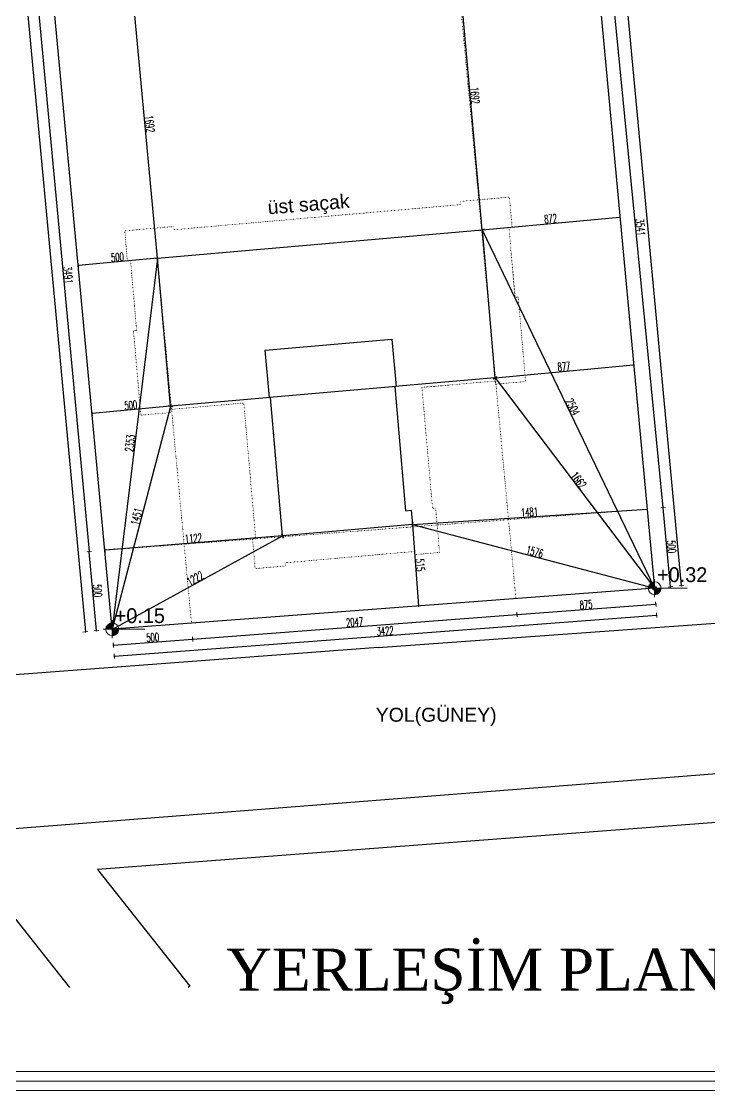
# Model space of a CAD drawing. Header units: millimetres. Extents: x -16104 to 67872, y -88009 to 12107.
# Drawn here: x 4055 to 5138, y -8330 to -6648 of the extents above; entities that cross this region are included whole.
import ezdxf

# ---------------------------------------------------------------- set-up
doc = ezdxf.new("R2010")
doc.units = ezdxf.units.MM
doc.linetypes.add('ACAD_ISO07W100', pattern=[3, 0, -3])
doc.layers.get('0').update_dxf_attribs({"color": 241})
doc.layers.add('arsa', color=7, linetype='Continuous', lineweight=5, true_color=0xb3914f)
for name, color, linetype, lineweight in [('c05', 32, 'Continuous', 13), ('duvar', 123, 'Continuous', 25), ('NOKTA', 232, 'Continuous', 0), ('yazı', 40, 'Continuous', 5), ('ÖLÇÜ', 252, 'Continuous', 20)]:
    doc.layers.add(name, color=color, linetype=linetype, lineweight=lineweight)
doc.styles.add('DIM', font='Txttw.shx', dxfattribs={"width": 0.6})
doc.styles.add('ROMANTUR', font='times.ttf', dxfattribs={"width": 0.7})
doc.dimstyles.new('50', dxfattribs={"dimscale": 0, "dimtxt": 30, "dimasz": 1, "dimexe": 0, "dimexo": 2, "dimgap": 4, "dimtad": 1, "dimdec": 0, "dimzin": 0, "dimdsep": 46, "dimtxsty": 'DIM', "dimblk1": 'DOT', "dimblk2": 'DOT', "dimsah": 1, "dimcen": 1.5, "dimdle": 3, "dimse1": 1, "dimse2": 1, "dimclrd": 256, "dimclre": 9, "dimclrt": 256, "dimadec": 0, "dimazin": 0, "dimtfac": 0.24, "dimtdec": 0, "dimtix": 1, "dimtmove": 2, "dimatfit": 3, "dimldrblk": 'DOT', "dimfxl": 0, "dimtolj": 1, "dimtzin": 15, "dimarcsym": 0})

# ---------------------------------------------------------------- blocks, each defined once
blk = doc.blocks.new('DOT')
for p, q in [((-2, 0), (0, 0)), ((0, 15), (0, -15)), ((2, 0), (0, 0))]:
    blk.add_line(p, q)
blk.add_circle((0, 0), 2)
blk = doc.blocks.new('*D8385')
at = {"layer": 'Defpoints', "color": 0, "linetype": 'ByBlock', "transparency": 16777216}
for p in [(-11443.7, 1431), (-11344.1, 1440.3), (-11397.3, 933.1)]:
    blk.add_point(p, dxfattribs=at)
at = {"layer": 'ÖLÇÜ', "lineweight": -2, "transparency": 16777216}
blk.add_line((-11297.8, 943.4), (-11344, 1439.3), dxfattribs=at)
at = {"layer": 'ÖLÇÜ', "linetype": 'ByBlock', "lineweight": -2, "transparency": 16777216}
for p, rotation in [((-11344.1, 1440.3), 95.3270037111105), ((-11297.7, 942.4), 275.3270037111105)]:
    blk.add_blockref('DOT', p, dxfattribs=dict(at, rotation=rotation))
at = {"layer": 'ÖLÇÜ', "linetype": 'ByBlock', "transparency": 16777216, "insert": (-11291, 1194.1), "char_height": 52, "attachment_point": 5, "rotation": 275.327, "style": 'DIM'}
blk.add_mtext('\\A1;500', dxfattribs=at)
blk = doc.blocks.new('*D8386')
at = {"layer": 'Defpoints', "color": 0, "linetype": 'ByBlock', "transparency": 16777216}
for p in [(-12246.6, 10041.6), (-12077.3, 10057.4), (-11397.3, 933.1)]:
    blk.add_point(p, dxfattribs=at)
at = {"layer": 'ÖLÇÜ', "lineweight": -2, "transparency": 16777216}
blk.add_line((-11228.1, 949.9), (-12077.2, 10056.4), dxfattribs=at)
at = {"layer": 'ÖLÇÜ', "linetype": 'ByBlock', "lineweight": -2, "transparency": 16777216}
for p, rotation in [((-12077.3, 10057.4), 95.32700371111014), ((-11228, 948.9), 275.3270037111101)]:
    blk.add_blockref('DOT', p, dxfattribs=dict(at, rotation=rotation))
at = {"layer": 'ÖLÇÜ', "linetype": 'ByBlock', "transparency": 16777216, "insert": (-11622.8, 5505.9), "char_height": 52, "attachment_point": 5, "rotation": 275.327, "style": 'DIM'}
blk.add_mtext('\\A1;9148', dxfattribs=at)
blk = doc.blocks.new('*D8356')
at = {"layer": 'Defpoints', "color": 0, "linetype": 'ByBlock', "transparency": 16777216}
for p in [(-15813.3, 9605.4), (-14979.2, 659.1), (-14979.2, 659.1)]:
    blk.add_point(p, dxfattribs=at)
at = {"layer": 'ÖLÇÜ', "lineweight": -2, "transparency": 16777216}
blk.add_line((-15813.2, 9604.4), (-14979.3, 660.1), dxfattribs=at)
at = {"layer": 'ÖLÇÜ', "linetype": 'ByBlock', "lineweight": -2, "transparency": 16777216}
for p, rotation in [((-15813.3, 9605.4), 95.32653603159159), ((-14979.2, 659.1), 275.3265360315916)]:
    blk.add_blockref('DOT', p, dxfattribs=dict(at, rotation=rotation))
at = {"layer": 'ÖLÇÜ', "linetype": 'ByBlock', "transparency": 16777216, "insert": (-15366.4, 5135), "char_height": 52, "attachment_point": 5, "rotation": 275.32654, "style": 'DIM'}
blk.add_mtext('\\A1;8985', dxfattribs=at)
blk = doc.blocks.new('*D8392')
at = {"layer": 'Defpoints', "color": 0, "linetype": 'ByBlock', "transparency": 16777216}
for p in [(-15180.4, 4648.6), (-14955.9, 1163.5), (-14856.4, 1172.8)]:
    blk.add_point(p, dxfattribs=at)
at = {"layer": 'ÖLÇÜ', "lineweight": -2, "transparency": 16777216}
blk.add_line((-15279.9, 4638.4), (-14956, 1164.5), dxfattribs=at)
at = {"layer": 'ÖLÇÜ', "linetype": 'ByBlock', "lineweight": -2, "transparency": 16777216}
for p, rotation in [((-15280, 4639.4), 95.32653603159159), ((-14955.9, 1163.5), 275.3265360315916)]:
    blk.add_blockref('DOT', p, dxfattribs=dict(at, rotation=rotation))
at = {"layer": 'ÖLÇÜ', "linetype": 'ByBlock', "transparency": 16777216, "insert": (-15088.1, 2904.2), "char_height": 52, "attachment_point": 5, "rotation": 275.32654, "style": 'DIM'}
blk.add_mtext('\\A1;3491', dxfattribs=at)
blk = doc.blocks.new('*D8393')
at = {"layer": 'Defpoints', "color": 0, "linetype": 'ByBlock', "transparency": 16777216}
for p in [(-14955.9, 1163.5), (-14856.4, 1172.8), (-14810, 674.9)]:
    blk.add_point(p, dxfattribs=at)
at = {"layer": 'ÖLÇÜ', "lineweight": -2, "transparency": 16777216}
blk.add_line((-14909.6, 666.6), (-14955.9, 1162.5), dxfattribs=at)
at = {"layer": 'ÖLÇÜ', "linetype": 'ByBlock', "lineweight": -2, "transparency": 16777216}
for p, rotation in [((-14955.9, 1163.5), 95.32653603159163), ((-14909.5, 665.6), 275.3265360315916)]:
    blk.add_blockref('DOT', p, dxfattribs=dict(at, rotation=rotation))
at = {"layer": 'ÖLÇÜ', "linetype": 'ByBlock', "transparency": 16777216, "insert": (-14902.9, 917.3), "char_height": 52, "attachment_point": 5, "rotation": 275.32654, "style": 'DIM'}
blk.add_mtext('\\A1;500', dxfattribs=at)
blk = doc.blocks.new('*D8394')
at = {"layer": 'Defpoints', "color": 0, "linetype": 'ByBlock', "transparency": 16777216}
for p in [(-14810, 674.9), (-14311.3, 712.6), (-14303.8, 612.9)]:
    blk.add_point(p, dxfattribs=at)
at = {"layer": 'ÖLÇÜ', "lineweight": -2, "transparency": 16777216}
blk.add_line((-14801.4, 575.2), (-14304.8, 612.8), dxfattribs=at)
at = {"layer": 'ÖLÇÜ', "linetype": 'ByBlock', "lineweight": -2, "transparency": 16777216}
for p, rotation in [((-14303.8, 612.9), 4.326673668912287), ((-14802.4, 575.2), 184.3266736689123)]:
    blk.add_blockref('DOT', p, dxfattribs=dict(at, rotation=rotation))
at = {"layer": 'ÖLÇÜ', "linetype": 'ByBlock', "transparency": 16777216, "insert": (-14555.3, 623.9), "char_height": 52, "attachment_point": 5, "rotation": 4.32667, "style": 'DIM'}
blk.add_mtext('\\A1;500', dxfattribs=at)
blk = doc.blocks.new('*D8395')
at = {"layer": 'Defpoints', "color": 0, "linetype": 'ByBlock', "transparency": 16777216}
for p in [(-12269.9, 867.1), (-12262.4, 767.3), (-14311.3, 712.6)]:
    blk.add_point(p, dxfattribs=at)
at = {"layer": 'ÖLÇÜ', "lineweight": -2, "transparency": 16777216}
blk.add_line((-14302.8, 613), (-12263.3, 767.3), dxfattribs=at)
at = {"layer": 'ÖLÇÜ', "linetype": 'ByBlock', "lineweight": -2, "transparency": 16777216}
for p, rotation in [((-12262.4, 767.3), 4.326673668912338), ((-14303.8, 612.9), 184.3266736689123)]:
    blk.add_blockref('DOT', p, dxfattribs=dict(at, rotation=rotation))
at = {"layer": 'ÖLÇÜ', "linetype": 'ByBlock', "transparency": 16777216, "insert": (-13285.3, 720), "char_height": 52, "attachment_point": 5, "rotation": 4.32667, "style": 'DIM'}
blk.add_mtext('\\A1;2047', dxfattribs=at)
blk = doc.blocks.new('*D8357')
at = {"layer": 'Defpoints', "color": 0, "linetype": 'ByBlock', "transparency": 16777216}
for p in [(-11397.3, 933.1), (-11384.4, 763.6), (-14810, 674.9)]:
    blk.add_point(p, dxfattribs=at)
at = {"layer": 'ÖLÇÜ', "lineweight": -2, "transparency": 16777216}
blk.add_line((-14796.1, 505.4), (-11385.4, 763.5), dxfattribs=at)
at = {"layer": 'ÖLÇÜ', "linetype": 'ByBlock', "lineweight": -2, "transparency": 16777216}
for p, rotation in [((-11384.4, 763.6), 4.326673668913037), ((-14797.1, 505.4), 184.326673668913)]:
    blk.add_blockref('DOT', p, dxfattribs=dict(at, rotation=rotation))
at = {"layer": 'ÖLÇÜ', "linetype": 'ByBlock', "transparency": 16777216, "insert": (-13093, 664.4), "char_height": 52, "attachment_point": 5, "rotation": 4.32667, "style": 'DIM'}
blk.add_mtext('\\A1;3422', dxfattribs=at)
blk = doc.blocks.new('*D8401')
at = {"layer": 'Defpoints', "color": 0, "linetype": 'ByBlock', "transparency": 16777216}
for p in [(-13738.2, 1262.7), (-13738.2, 1262.7), (-14810, 674.9)]:
    blk.add_point(p, dxfattribs=at)
at = {"layer": 'ÖLÇÜ', "lineweight": -2, "transparency": 16777216}
blk.add_line((-14809.1, 675.4), (-13739.1, 1262.2), dxfattribs=at)
at = {"layer": 'ÖLÇÜ', "linetype": 'ByBlock', "lineweight": -2, "transparency": 16777216}
for p, rotation in [((-13738.2, 1262.7), 28.74270863356868), ((-14810, 674.9), 208.7427086335687)]:
    blk.add_blockref('DOT', p, dxfattribs=dict(at, rotation=rotation))
at = {"layer": 'ÖLÇÜ', "linetype": 'ByBlock', "transparency": 16777216, "insert": (-14288.5, 995.1), "char_height": 52, "attachment_point": 5, "rotation": 28.74271, "style": 'DIM'}
blk.add_mtext('\\A1;1222', dxfattribs=at)
blk = doc.blocks.new('*D8363')
at = {"layer": 'Defpoints', "color": 0, "linetype": 'ByBlock', "transparency": 16777216}
for p in [(-13738.2, 1262.7), (-14856.4, 1172.8), (-14856.4, 1172.8)]:
    blk.add_point(p, dxfattribs=at)
at = {"layer": 'ÖLÇÜ', "lineweight": -2, "transparency": 16777216}
blk.add_line((-13739.2, 1262.6), (-14855.4, 1172.9), dxfattribs=at)
at = {"layer": 'ÖLÇÜ', "linetype": 'ByBlock', "lineweight": -2, "transparency": 16777216}
for p, rotation in [((-13738.2, 1262.7), 4.59576145791381), ((-14856.4, 1172.8), 184.5957614579138)]:
    blk.add_blockref('DOT', p, dxfattribs=dict(at, rotation=rotation))
at = {"layer": 'ÖLÇÜ', "linetype": 'ByBlock', "transparency": 16777216, "insert": (-14299.7, 1247.6), "char_height": 52, "attachment_point": 5, "rotation": 4.59576, "style": 'DIM'}
blk.add_mtext('\\A1;1122', dxfattribs=at)
blk = doc.blocks.new('*D8402')
at = {"layer": 'Defpoints', "color": 0, "linetype": 'ByBlock', "transparency": 16777216}
for p in [(-12921.3, 1334.2), (-12882.5, 820.7), (-12882.5, 820.7)]:
    blk.add_point(p, dxfattribs=at)
at = {"layer": 'ÖLÇÜ', "lineweight": -2, "transparency": 16777216}
blk.add_line((-12921.3, 1333.2), (-12882.6, 821.7), dxfattribs=at)
at = {"layer": 'ÖLÇÜ', "linetype": 'ByBlock', "lineweight": -2, "transparency": 16777216}
for p, rotation in [((-12921.3, 1334.2), 94.32667366891228), ((-12882.5, 820.7), 274.3266736689123)]:
    blk.add_blockref('DOT', p, dxfattribs=dict(at, rotation=rotation))
at = {"layer": 'ÖLÇÜ', "linetype": 'ByBlock', "transparency": 16777216, "insert": (-12872, 1079.7), "char_height": 52, "attachment_point": 5, "rotation": 274.32667, "style": 'DIM'}
blk.add_mtext('\\A1;515', dxfattribs=at)
blk = doc.blocks.new('*D8364')
at = {"layer": 'Defpoints', "color": 0, "linetype": 'ByBlock', "transparency": 16777216}
for p in [(-12921.3, 1334.2), (-11397.3, 933.1), (-11397.3, 933.1)]:
    blk.add_point(p, dxfattribs=at)
at = {"layer": 'ÖLÇÜ', "lineweight": -2, "transparency": 16777216}
blk.add_line((-12920.4, 1333.9), (-11398.2, 933.3), dxfattribs=at)
at = {"layer": 'ÖLÇÜ', "linetype": 'ByBlock', "lineweight": -2, "transparency": 16777216}
for p, rotation in [((-12921.3, 1334.2), 165.2567096765898), ((-11397.3, 933.1), 345.2567096765899)]:
    blk.add_blockref('DOT', p, dxfattribs=dict(at, rotation=rotation))
at = {"layer": 'ÖLÇÜ', "linetype": 'ByBlock', "transparency": 16777216, "insert": (-12151.7, 1162.6), "char_height": 52, "attachment_point": 5, "rotation": 345.25671, "style": 'DIM'}
blk.add_mtext('\\A1;1576', dxfattribs=at)
blk = doc.blocks.new('*D8403')
at = {"layer": 'Defpoints', "color": 0, "linetype": 'ByBlock', "transparency": 16777216}
for p in [(-11443.7, 1431), (-11443.7, 1431), (-12921.3, 1334.2)]:
    blk.add_point(p, dxfattribs=at)
at = {"layer": 'ÖLÇÜ', "lineweight": -2, "transparency": 16777216}
blk.add_line((-12920.3, 1334.2), (-11444.7, 1430.9), dxfattribs=at)
at = {"layer": 'ÖLÇÜ', "linetype": 'ByBlock', "lineweight": -2, "transparency": 16777216}
for p, rotation in [((-11443.7, 1431), 3.749980027457251), ((-12921.3, 1334.2), 183.7499800274572)]:
    blk.add_blockref('DOT', p, dxfattribs=dict(at, rotation=rotation))
at = {"layer": 'ÖLÇÜ', "linetype": 'ByBlock', "transparency": 16777216, "insert": (-12184.5, 1412.5), "char_height": 52, "attachment_point": 5, "rotation": 3.74998, "style": 'DIM'}
blk.add_mtext('\\A1;1481', dxfattribs=at)
blk = doc.blocks.new('*D8365')
at = {"layer": 'Defpoints', "color": 0, "linetype": 'ByBlock', "transparency": 16777216}
for p in [(-14444, 2078.8), (-14810, 674.9), (-14810, 674.9)]:
    blk.add_point(p, dxfattribs=at)
at = {"layer": 'ÖLÇÜ', "lineweight": -2, "transparency": 16777216}
blk.add_line((-14444.3, 2077.8), (-14809.7, 675.9), dxfattribs=at)
at = {"layer": 'ÖLÇÜ', "linetype": 'ByBlock', "lineweight": -2, "transparency": 16777216}
for p, rotation in [((-14444, 2078.8), 75.39080787052197), ((-14810, 674.9), 255.3908078705219)]:
    blk.add_blockref('DOT', p, dxfattribs=dict(at, rotation=rotation))
at = {"layer": 'ÖLÇÜ', "linetype": 'ByBlock', "transparency": 16777216, "insert": (-14656, 1384.4), "char_height": 52, "attachment_point": 5, "rotation": 75.39081, "style": 'DIM'}
blk.add_mtext('\\A1;1451', dxfattribs=at)
blk = doc.blocks.new('*D8404')
at = {"layer": 'Defpoints', "color": 0, "linetype": 'ByBlock', "transparency": 16777216}
for p in [(-12401.8, 2257.4), (-11397.3, 933.1), (-11397.3, 933.1)]:
    blk.add_point(p, dxfattribs=at)
at = {"layer": 'ÖLÇÜ', "lineweight": -2, "transparency": 16777216}
blk.add_line((-12401.2, 2256.6), (-11397.9, 933.9), dxfattribs=at)
at = {"layer": 'ÖLÇÜ', "linetype": 'ByBlock', "lineweight": -2, "transparency": 16777216}
for p, rotation in [((-12401.8, 2257.4), 127.181675251107), ((-11397.3, 933.1), 307.181675251107)]:
    blk.add_blockref('DOT', p, dxfattribs=dict(at, rotation=rotation))
at = {"layer": 'ÖLÇÜ', "linetype": 'ByBlock', "transparency": 16777216, "insert": (-11875.6, 1613.4), "char_height": 52, "attachment_point": 5, "rotation": 307.18168, "style": 'DIM'}
blk.add_mtext('\\A1;1662', dxfattribs=at)
blk = doc.blocks.new('*D8405')
at = {"layer": 'Defpoints', "color": 0, "linetype": 'ByBlock', "transparency": 16777216}
for p in [(-14525.5, 3010.2), (-14810, 674.9), (-14810, 674.9)]:
    blk.add_point(p, dxfattribs=at)
at = {"layer": 'ÖLÇÜ', "lineweight": -2, "transparency": 16777216}
blk.add_line((-14525.6, 3009.2), (-14809.8, 675.9), dxfattribs=at)
at = {"layer": 'ÖLÇÜ', "linetype": 'ByBlock', "lineweight": -2, "transparency": 16777216}
for p, rotation in [((-14525.5, 3010.2), 83.05576852598298), ((-14810, 674.9), 263.055768525983)]:
    blk.add_blockref('DOT', p, dxfattribs=dict(at, rotation=rotation))
at = {"layer": 'ÖLÇÜ', "linetype": 'ByBlock', "transparency": 16777216, "insert": (-14697.5, 1846.2), "char_height": 52, "attachment_point": 5, "rotation": 83.05577, "style": 'DIM'}
blk.add_mtext('\\A1;2353', dxfattribs=at)
blk = doc.blocks.new('*D8406')
at = {"layer": 'Defpoints', "color": 0, "linetype": 'ByBlock', "transparency": 16777216}
for p in [(-12483.3, 3188.9), (-11397.3, 933.1), (-11397.3, 933.1)]:
    blk.add_point(p, dxfattribs=at)
at = {"layer": 'ÖLÇÜ', "lineweight": -2, "transparency": 16777216}
blk.add_line((-12482.9, 3188), (-11397.7, 934), dxfattribs=at)
at = {"layer": 'ÖLÇÜ', "linetype": 'ByBlock', "lineweight": -2, "transparency": 16777216}
for p, rotation in [((-12483.3, 3188.9), 115.7087082761383), ((-11397.3, 933.1), 295.7087082761382)]:
    blk.add_blockref('DOT', p, dxfattribs=dict(at, rotation=rotation))
at = {"layer": 'ÖLÇÜ', "linetype": 'ByBlock', "transparency": 16777216, "insert": (-11913.3, 2074), "char_height": 52, "attachment_point": 5, "rotation": 295.70871, "style": 'DIM'}
blk.add_mtext('\\A1;2504', dxfattribs=at)
blk = doc.blocks.new('*D8341')
at = {"layer": 'Defpoints', "color": 0, "linetype": 'ByBlock', "transparency": 16777216}
for p in [(-11397.3, 933.1), (-12269.9, 867.1), (-11389.7, 833.4)]:
    blk.add_point(p, dxfattribs=at)
at = {"layer": 'ÖLÇÜ', "lineweight": -2, "transparency": 16777216}
blk.add_line((-12261.4, 767.4), (-11390.7, 833.3), dxfattribs=at)
at = {"layer": 'ÖLÇÜ', "linetype": 'ByBlock', "lineweight": -2, "transparency": 16777216}
for p, rotation in [((-11389.7, 833.4), 4.326673668811286), ((-12262.4, 767.3), 184.3266736688113)]:
    blk.add_blockref('DOT', p, dxfattribs=dict(at, rotation=rotation))
at = {"layer": 'ÖLÇÜ', "linetype": 'ByBlock', "transparency": 16777216, "insert": (-11828.3, 830.3), "char_height": 52, "attachment_point": 5, "rotation": 4.32667, "style": 'DIM'}
blk.add_mtext('\\A1;875', dxfattribs=at)
blk = doc.blocks.new('*D8353')
at = {"layer": 'Defpoints', "color": 0, "linetype": 'ByBlock', "transparency": 16777216}
for p in [(-14682.6, 4695.1), (-14682.6, 4695.1), (-14525.5, 3010.2)]:
    blk.add_point(p, dxfattribs=at)
at = {"layer": 'ÖLÇÜ', "lineweight": -2, "transparency": 16777216}
blk.add_line((-14525.6, 3011.2), (-14682.5, 4694.1), dxfattribs=at)
at = {"layer": 'ÖLÇÜ', "linetype": 'ByBlock', "lineweight": -2, "transparency": 16777216}
for p, rotation in [((-14682.6, 4695.1), 95.32653603159159), ((-14525.5, 3010.2), 275.3265360315916)]:
    blk.add_blockref('DOT', p, dxfattribs=dict(at, rotation=rotation))
at = {"layer": 'ÖLÇÜ', "linetype": 'ByBlock', "transparency": 16777216, "insert": (-14574.2, 3855.4), "char_height": 52, "attachment_point": 5, "rotation": 275.32654, "style": 'DIM'}
blk.add_mtext('\\A1;1692', dxfattribs=at)
blk = doc.blocks.new('*D8378')
at = {"layer": 'Defpoints', "color": 0, "linetype": 'ByBlock', "transparency": 16777216}
for p in [(-12632.7, 4874.4), (-12632.7, 4874.4), (-12483.3, 3188.9)]:
    blk.add_point(p, dxfattribs=at)
at = {"layer": 'ÖLÇÜ', "lineweight": -2, "transparency": 16777216}
blk.add_line((-12483.4, 3189.9), (-12632.6, 4873.4), dxfattribs=at)
at = {"layer": 'ÖLÇÜ', "linetype": 'ByBlock', "lineweight": -2, "transparency": 16777216}
for p, rotation in [((-12632.7, 4874.4), 95.06415229259734), ((-12483.3, 3188.9), 275.0641522925974)]:
    blk.add_blockref('DOT', p, dxfattribs=dict(at, rotation=rotation))
at = {"layer": 'ÖLÇÜ', "linetype": 'ByBlock', "transparency": 16777216, "insert": (-12528.1, 4034.3), "char_height": 52, "attachment_point": 5, "rotation": 275.06415, "style": 'DIM'}
blk.add_mtext('\\A1;1692', dxfattribs=at)
blk = doc.blocks.new('*D8379')
at = {"layer": 'Defpoints', "color": 0, "linetype": 'ByBlock', "transparency": 16777216}
for p in [(-11615.1, 3269.8), (-11615.1, 3269.8), (-12483.3, 3188.9)]:
    blk.add_point(p, dxfattribs=at)
at = {"layer": 'ÖLÇÜ', "lineweight": -2, "transparency": 16777216}
blk.add_line((-12482.3, 3189), (-11616.1, 3269.7), dxfattribs=at)
at = {"layer": 'ÖLÇÜ', "linetype": 'ByBlock', "lineweight": -2, "transparency": 16777216}
for p, rotation in [((-11615.1, 3269.8), 5.32700371110977), ((-12483.3, 3188.9), 185.3270037111098)]:
    blk.add_blockref('DOT', p, dxfattribs=dict(at, rotation=rotation))
at = {"layer": 'ÖLÇÜ', "linetype": 'ByBlock', "transparency": 16777216, "insert": (-12052, 3259.2), "char_height": 52, "attachment_point": 5, "rotation": 5.327, "style": 'DIM'}
blk.add_mtext('\\A1;872', dxfattribs=at)
blk = doc.blocks.new('*D8380')
at = {"layer": 'Defpoints', "color": 0, "linetype": 'ByBlock', "transparency": 16777216}
for p in [(-15023.4, 2963.8), (-15023.4, 2963.8), (-14525.5, 3010.2)]:
    blk.add_point(p, dxfattribs=at)
at = {"layer": 'ÖLÇÜ', "lineweight": -2, "transparency": 16777216}
blk.add_line((-14526.5, 3010.1), (-15022.4, 2963.9), dxfattribs=at)
at = {"layer": 'ÖLÇÜ', "linetype": 'ByBlock', "lineweight": -2, "transparency": 16777216}
for p, rotation in [((-15023.4, 2963.8), 185.3265360315922), ((-14525.5, 3010.2), 5.326536031592193)]:
    blk.add_blockref('DOT', p, dxfattribs=dict(at, rotation=rotation))
at = {"layer": 'ÖLÇÜ', "linetype": 'ByBlock', "transparency": 16777216, "insert": (-14777.2, 3016.9), "char_height": 52, "attachment_point": 5, "rotation": 5.32654, "style": 'DIM'}
blk.add_mtext('\\A1;500', dxfattribs=at)
blk = doc.blocks.new('*D8381')
at = {"layer": 'Defpoints', "color": 0, "linetype": 'ByBlock', "transparency": 16777216}
for p in [(-11528.3, 2338.9), (-11528.3, 2338.9), (-12401.8, 2257.4)]:
    blk.add_point(p, dxfattribs=at)
at = {"layer": 'ÖLÇÜ', "lineweight": -2, "transparency": 16777216}
blk.add_line((-12400.8, 2257.5), (-11529.3, 2338.8), dxfattribs=at)
at = {"layer": 'ÖLÇÜ', "linetype": 'ByBlock', "lineweight": -2, "transparency": 16777216}
for p, rotation in [((-11528.3, 2338.9), 5.32700371110991), ((-12401.8, 2257.4), 185.3270037111099)]:
    blk.add_blockref('DOT', p, dxfattribs=dict(at, rotation=rotation))
at = {"layer": 'ÖLÇÜ', "linetype": 'ByBlock', "transparency": 16777216, "insert": (-11967.9, 2328), "char_height": 52, "attachment_point": 5, "rotation": 5.327, "style": 'DIM'}
blk.add_mtext('\\A1;877', dxfattribs=at)
blk = doc.blocks.new('*D8382')
at = {"layer": 'Defpoints', "color": 0, "linetype": 'ByBlock', "transparency": 16777216}
for p in [(-14936.6, 2032.9), (-14936.6, 2032.9), (-14444, 2078.8)]:
    blk.add_point(p, dxfattribs=at)
at = {"layer": 'ÖLÇÜ', "lineweight": -2, "transparency": 16777216}
blk.add_line((-14445, 2078.7), (-14935.6, 2032.9), dxfattribs=at)
at = {"layer": 'ÖLÇÜ', "linetype": 'ByBlock', "lineweight": -2, "transparency": 16777216}
for p, rotation in [((-14444, 2078.8), 5.326536031591553), ((-14936.6, 2032.9), 185.3265360315915)]:
    blk.add_blockref('DOT', p, dxfattribs=dict(at, rotation=rotation))
at = {"layer": 'ÖLÇÜ', "linetype": 'ByBlock', "transparency": 16777216, "insert": (-14693.1, 2085.7), "char_height": 52, "attachment_point": 5, "rotation": 5.32654, "style": 'DIM'}
blk.add_mtext('\\A1;500', dxfattribs=at)
blk = doc.blocks.new('*D8340')
at = {"layer": 'Defpoints', "color": 0, "linetype": 'ByBlock', "transparency": 16777216}
for p in [(-11689.4, 4964.4), (-11689.4, 4964.4), (-11344.1, 1440.3)]:
    blk.add_point(p, dxfattribs=at)
at = {"layer": 'ÖLÇÜ', "lineweight": -2, "transparency": 16777216}
blk.add_line((-11344.2, 1441.3), (-11689.3, 4963.4), dxfattribs=at)
at = {"layer": 'ÖLÇÜ', "linetype": 'ByBlock', "lineweight": -2, "transparency": 16777216}
for p, rotation in [((-11689.4, 4964.4), 95.5951702084739), ((-11344.1, 1440.3), 275.5951702084739)]:
    blk.add_blockref('DOT', p, dxfattribs=dict(at, rotation=rotation))
at = {"layer": 'ÖLÇÜ', "linetype": 'ByBlock', "transparency": 16777216, "insert": (-11486.9, 3205.3), "char_height": 52, "attachment_point": 5, "rotation": 275.59517, "style": 'DIM'}
blk.add_mtext('\\A1;3541', dxfattribs=at)
blk = doc.blocks.new('tyl')
at = {"layer": 'yazı', "ltscale": 15}
h = blk.add_hatch(dxfattribs=at)
h.set_pattern_fill('ANSI36', color=256, scale=3.2, style=0)
h.set_pattern_definition([(45, (-73492.9942, -64537.0075), (0.2121320343, 0.7778174593), [1, -0.2, 0, -0.2])])
h.paths.add_polyline_path([(-11397.3, 973.7, 0.414214), (-11437.8, 933.1), (-11397.3, 933.1)])
h.paths.add_polyline_path([(-11356.7, 933.1), (-11397.3, 933.1), (-11397.3, 892.5, 0.414214)])
h = blk.add_hatch(dxfattribs=at)
h.set_pattern_fill('ANSI36', color=256, scale=3.2, style=0)
h.set_pattern_definition([(45, (-76905.6942, -64795.2075), (0.2121320343, 0.7778174593), [1, -0.2, 0, -0.2])])
h.paths.add_polyline_path([(-14810, 715.5, 0.414214), (-14850.5, 674.9), (-14810, 674.9)])
h.paths.add_polyline_path([(-14769.4, 674.9), (-14810, 674.9), (-14810, 634.3, 0.414214)])
at = {"layer": 'duvar'}
for p, q in [((-12246.6, 10041.6), (-11397.3, 933.1)), ((-14810, 674.9), (-15633.8, 9510.7)), ((-11397.3, 933.1), (-14810, 674.9)), ((-13136.3, 561.3), (-9842.5, 796.9)), ((-13136.3, 561.3), (-17804.9, 206.6)), ((-9771.8, -137.1), (-17152.2, -716.8)), ((-9748.4, -446.5), (-14902.3, -836.4)), ((-14902.3, -836.4), (-14322.3, -1571.3)), ((-14322.3, -1571.3), (-14333, -1580.2))]:
    blk.add_line(p, q, dxfattribs=at)
for points in [[(-14525.5, 3010.2), (-12483.3, 3188.9), (-12401.8, 2257.4), (-13032.4, 2202.3), (-12964, 1420.8), (-12929.2, 1423.8), (-12921.3, 1334.2), (-13738.2, 1262.7), (-13814.4, 2133.9), (-14444, 2078.8), (-14525.5, 3010.2)], [(-13847.6, 2432.1), (-13050.6, 2501.8), (-13024.5, 2203), (-13821.4, 2133.2), (-13847.6, 2432.1)], [(-17356.1, -1580.2), (-17394.3, -1319.7), (-16934.3, -989.7), (-15623.3, -890.7), (-15079.3, -1580.2)]]:
    blk.add_lwpolyline(points, dxfattribs=at)
at = {"layer": 'NOKTA', "linetype": 'ACAD_ISO07W100'}
for p, q in [((-13115.4, 9935.3), (-12269.9, 867.1)), ((-14311.3, 712.6), (-15148, 9686.8)), ((-14311.3, 712.6), (-15148, 9686.8)), ((-12619.4, 3367.7), (-12310.6, 3394.7)), ((-12617.7, 3347.8), (-12619.4, 3367.7)), ((-12294, 3205.4), (-12310.6, 3394.7)), ((-14308.7, 3199.8), (-12617.7, 3347.8)), ((-14422.5, 3210), (-14731.4, 3182.9)), ((-14714.8, 2993.7), (-14731.4, 3182.9)), ((-14420.8, 3190), (-14422.5, 3210)), ((-14308.7, 3199.8), (-14420.8, 3190)), ((-12314, 3203.7), (-12294, 3205.4)), ((-12314, 3203.7), (-12275.6, 2765.1)), ((-14694.9, 2995.4), (-14714.8, 2993.7)), ((-14694.9, 2995.4), (-14681.4, 2840.8)), ((-12289.1, 2919.6), (-12275.6, 2765.1)), ((-14681.4, 2840.8), (-14670, 2711.3)), ((-12275.6, 2765.1), (-12255.7, 2766.8)), ((-12255.7, 2766.8), (-12209.1, 2234.2)), ((-14670, 2711.3), (-14656.5, 2556.8)), ((-14656.5, 2556.8), (-14676.4, 2555)), ((-14676.4, 2555), (-14629.8, 2022.4)), ((-12400.1, 2237.5), (-12861.3, 2197.2)), ((-12400.1, 2237.5), (-12398.3, 2217.6)), ((-12398.3, 2217.6), (-12209.1, 2234.2)), ((-12861.3, 2197.2), (-12805.8, 1562.6)), ((-12695, 2211.7), (-12860.3, 2197.3)), ((-14442.3, 2058.9), (-13982, 2099.1)), ((-13982, 2099.1), (-13976.4, 2034.4)), ((-14440.5, 2038.9), (-14629.8, 2022.4)), ((-14442.3, 2058.9), (-14440.5, 2038.9)), ((-13976.4, 2034.4), (-13923.7, 1431.9)), ((-12805.8, 1562.6), (-12794.7, 1435.6)), ((-11443.7, 1431), (-14856.4, 1172.8)), ((-13923.7, 1431.9), (-13907.6, 1247.9)), ((-12794.7, 1435.6), (-12774.8, 1437.3)), ((-12774.8, 1437.3), (-12750.4, 1158.4)), ((-13907.6, 1247.9), (-13927.5, 1246.1)), ((-13927.5, 1246.1), (-13910.9, 1056.8)), ((-13581.4, 1105.8), (-13068.4, 1150.6)), ((-13068.4, 1150.6), (-12906.5, 1164.8)), ((-12906.5, 1164.8), (-12904.8, 1144.9)), ((-12904.8, 1144.9), (-12750.4, 1158.4)), ((-13723.4, 1093.3), (-13581.4, 1105.8)), ((-13723.4, 1093.3), (-13721.7, 1073.4)), ((-13721.7, 1073.4), (-13910.9, 1056.8))]:
    blk.add_line(p, q, dxfattribs=at)
at = {"layer": 'yazı', "ltscale": 15}
for p, q in [((-11397.3, 876.5), (-11397.3, 989.7)), ((-11193, 933.1), (-11453.8, 933.1)), ((-14605.7, 674.9), (-14866.5, 674.9)), ((-14810, 618.3), (-14810, 731.5))]:
    blk.add_line(p, q, dxfattribs=at)
for centre in [(-11397.3, 933.1), (-14810, 674.9)]:
    blk.add_circle(centre, 40.6, dxfattribs=at)
at = {"lineweight": 0}
for s, p in [('+0.32', (-11381.6, 972.1, -25.3)), ('+0.15', (-14794.3, 713.9, -25.3))]:
    blk.add_text(s, height=93.28, dxfattribs=at).set_placement(p)
at = {"layer": 'arsa', "insert": (-13826.5, 3259.5), "char_height": 87.5, "width": 5384.207, "attachment_point": 7, "rotation": 4.6346}
blk.add_mtext('{\\fArial|b0|i0|c162|p34;üst saçak}', dxfattribs=at)
at = {"layer": 'arsa', "insert": (-13152, 66.8), "char_height": 87.5, "width": 5384.207, "attachment_point": 7}
blk.add_mtext('{\\fArial|b0|i0|c162|p34;YOL(GÜNEY)}', dxfattribs=at)
at = {"layer": 'yazı', "ltscale": 0.01, "style": 'ROMANTUR'}
blk.add_text('YERLEŞİM PLANI 1/200 ', height=264, dxfattribs=at).set_placement((-14093.1, -1598.8, 0))
at = {"layer": 'ÖLÇÜ', "color": 1, "linetype": 'ByBlock'}
for p1, p2, distance, picture, middle in [((-11397.3, 933.1), (-12246.6, 10041.6), -170, '*D8386', (-11622.8, 5505.9)), ((-15813.3, 9605.4), (-14979.2, 659.1), 0, '*D8356', (-15366.4, 5135)), ((-11344.1, 1440.3), (-11689.4, 4964.4), 0, '*D8340', (-11486.9, 3205.3)), ((-12483.3, 3188.9), (-12632.7, 4874.4), 0, '*D8378', (-12528.1, 4034.3)), ((-15180.4, 4648.6), (-14856.4, 1172.8), -100, '*D8392', (-15088.1, 2904.2)), ((-14525.5, 3010.2), (-14682.6, 4695.1), 0, '*D8353', (-14574.2, 3855.4)), ((-12483.3, 3188.9), (-11615.1, 3269.8), 0, '*D8379', (-12052, 3259.2)), ((-12483.3, 3188.9), (-11397.3, 933.1), 0, '*D8406', (-11913.3, 2074)), ((-14525.5, 3010.2), (-15023.4, 2963.8), 0, '*D8380', (-14777.2, 3016.9)), ((-14525.5, 3010.2), (-14810, 674.9), 0, '*D8405', (-14697.5, 1846.2)), ((-12401.8, 2257.4), (-11528.3, 2338.9), 0, '*D8381', (-11967.9, 2328)), ((-12401.8, 2257.4), (-11397.3, 933.1), 0, '*D8404', (-11875.6, 1613.4)), ((-14444, 2078.8), (-14810, 674.9), 0, '*D8365', (-14656, 1384.4)), ((-12921.3, 1334.2), (-11443.7, 1431), 0, '*D8403', (-12184.5, 1412.5)), ((-11397.3, 933.1), (-11443.7, 1431), -100, '*D8385', (-11291, 1194.1)), ((-12921.3, 1334.2), (-11397.3, 933.1), 0, '*D8364', (-12151.7, 1162.6)), ((-13738.2, 1262.7), (-14856.4, 1172.8), 0, '*D8363', (-14299.7, 1247.6)), ((-12921.3, 1334.2), (-12882.5, 820.7), 0, '*D8402', (-12872, 1079.7)), ((-14810, 674.9), (-13738.2, 1262.7), 0, '*D8401', (-14288.5, 995.1)), ((-14810, 674.9), (-14856.4, 1172.8), 100, '*D8393', (-14902.9, 917.3)), ((-14810, 674.9), (-11397.3, 933.1), -170, '*D8357', (-13093, 664.4)), ((-12269.9, 867.1), (-11397.3, 933.1), -100, '*D8341', (-11828.3, 830.3)), ((-14311.3, 712.6), (-12269.9, 867.1), -100, '*D8395', (-13285.3, 720)), ((-14810, 674.9), (-14311.3, 712.6), -100, '*D8394', (-14555.3, 623.9))]:
    dim = blk.add_aligned_dim(p1=p1, p2=p2, distance=distance, dimstyle='50', override={"dimscale": 1, "dimtxt": 52}, dxfattribs=at)
    dim.commit()
    dim.dimension.update_dxf_attribs({"geometry": picture, "text_midpoint": middle})
dim = blk.add_aligned_dim(p1=(-14444, 2078.8), p2=(-14936.6, 2032.9), distance=0, text='500', dimstyle='50', override={"dimscale": 1, "dimtxt": 52}, dxfattribs=at)
dim.commit()
dim.dimension.update_dxf_attribs({"geometry": '*D8382', "text_midpoint": (-14693.1, 2085.7)})

msp = doc.modelspace()

# ---------------------------------------------------------------- linework, layer by layer
at = {"layer": 'c05'}
for points in [[(6601, -8124.8), (6601, -8330.3), (-253, -8330.3), (-253, -4952.5), (6590.6, -4952.5), (6590.6, -6813.4)], [(6586, -8124.8), (6586, -8315.3), (-238, -8315.3), (-238, -4967.5), (6575.6, -4967.5), (6575.6, -6813.4)], [(6571, -8124.8), (6571, -8300.3), (-223, -8300.3), (-223, -4982.5), (6560.6, -4982.5), (6560.6, -6813.4)]]:
    msp.add_lwpolyline(points, dxfattribs=at)

# ---------------------------------------------------------------- block references
at = {"layer": 'duvar', "xscale": 0.25, "yscale": 0.25, "zscale": 0.25}
msp.add_blockref('tyl', (7900.7, -7773.1), dxfattribs=at)

doc.saveas('drawing.dxf')
